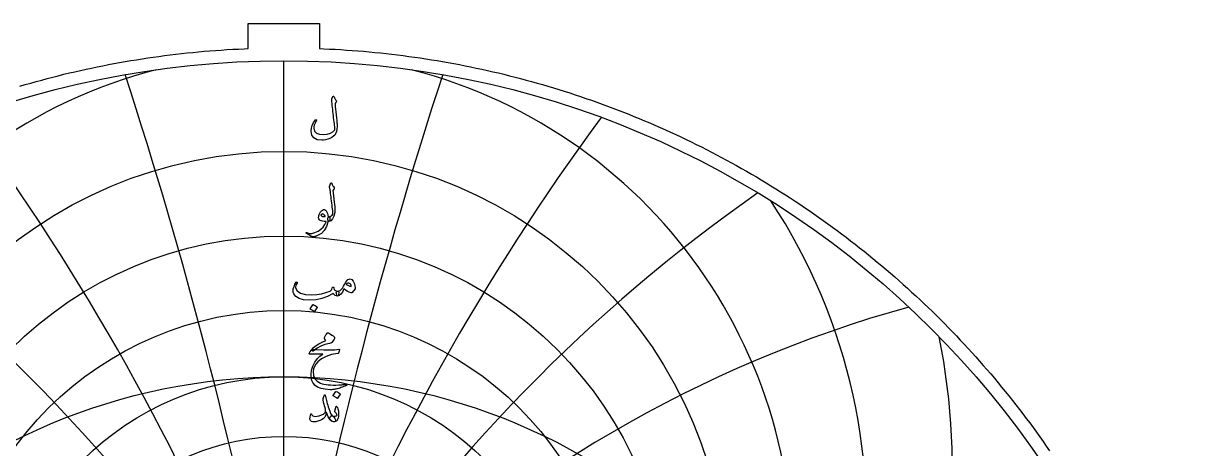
# Model space of a CAD drawing. Header units: millimetres. Extents: x -59 to 59, y -59 to 61.
# Drawn here: x -16.6 to 58.5, y 33.7 to 60.9 of the extents above; entities that cross this region are included whole.
import ezdxf

# ---------------------------------------------------------------- set-up
doc = ezdxf.new("R2010")
doc.units = ezdxf.units.MM
for name, color, linetype in [('CUT_OUTER', 1, 'Continuous'), ('ENGRAVE', 7, 'Continuous'), ('ENGRAVE_FINE', 8, 'Continuous'), ('TEXT', 5, 'Continuous')]:
    doc.layers.add(name, color=color, linetype=linetype)

msp = doc.modelspace()

# ---------------------------------------------------------------- linework, layer by layer
at = {"layer": 'CUT_OUTER'}
msp.add_lwpolyline([(-16.8725, 56.8751), (-16.5232, 56.9775), (-16.1733, 57.0779), (-15.8227, 57.176), (-15.4716, 57.272), (-15.1199, 57.3659), (-14.7676, 57.4576), (-14.4148, 57.5471), (-14.0614, 57.6345), (-13.7075, 57.7197), (-13.3531, 57.8027), (-12.9982, 57.8835), (-12.6428, 57.9622), (-12.2869, 58.0387), (-11.9305, 58.113), (-11.5737, 58.1851), (-11.2165, 58.255), (-10.8588, 58.3227), (-10.5008, 58.3883), (-10.1423, 58.4516), (-9.7835, 58.5127), (-9.4243, 58.5717), (-9.0647, 58.6284), (-8.7048, 58.6829), (-8.3446, 58.7352), (-7.984, 58.7853), (-7.6232, 58.8332), (-7.262, 58.8788), (-6.9006, 58.9223), (-6.5389, 58.9635), (-6.177, 59.0025), (-5.8149, 59.0393), (-5.4525, 59.0739), (-5.0899, 59.1062), (-4.7272, 59.1364), (-4.3642, 59.1643), (-4.0011, 59.1899), (-3.6379, 59.2134), (-3.2745, 59.2346), (-2.9109, 59.2535), (-2.5473, 59.2703), (-2.275, 59.2812), (-2.275, 60.885), (2.275, 60.885), (2.275, 59.2812), (2.5473, 59.2703), (2.9109, 59.2535), (3.2745, 59.2346), (3.6379, 59.2134), (4.0011, 59.1899), (4.3642, 59.1643), (4.7272, 59.1364), (5.0899, 59.1062), (5.4525, 59.0739), (5.8149, 59.0393), (6.177, 59.0025), (6.5389, 58.9635), (6.9006, 58.9223), (7.262, 58.8788), (7.6232, 58.8332), (7.984, 58.7853), (8.3446, 58.7352), (8.7048, 58.6829), (9.0647, 58.6284), (9.4243, 58.5717), (9.7835, 58.5127), (10.1423, 58.4516), (10.5008, 58.3883), (10.8588, 58.3227), (11.2165, 58.255), (11.5737, 58.1851), (11.9305, 58.113), (12.2869, 58.0387), (12.6428, 57.9622), (12.9982, 57.8835), (13.3531, 57.8027), (13.7075, 57.7197), (14.0614, 57.6345), (14.4148, 57.5471), (14.7676, 57.4576), (15.1199, 57.3659), (15.4716, 57.272), (15.8227, 57.176), (16.1733, 57.0779), (16.5232, 56.9775), (16.8725, 56.8751), (17.2211, 56.7705), (17.5692, 56.6637), (17.9165, 56.5549), (18.2632, 56.4439), (18.6092, 56.3308), (18.9545, 56.2155), (19.299, 56.0982), (19.6429, 55.9787), (19.986, 55.8571), (20.3283, 55.7334), (20.6699, 55.6076), (21.0108, 55.4798), (21.3508, 55.3498), (21.69, 55.2177), (22.0284, 55.0836), (22.366, 54.9474), (22.7027, 54.8092), (23.0386, 54.6688), (23.3736, 54.5264), (23.7077, 54.382), (24.0409, 54.2355), (24.3733, 54.087), (24.7047, 53.9364), (25.0352, 53.7838), (25.3647, 53.6292), (25.6933, 53.4725), (26.0209, 53.3139), (26.3475, 53.1532), (26.6732, 52.9905), (26.9978, 52.8259), (27.3215, 52.6592), (27.6441, 52.4906), (27.9656, 52.32), (28.2861, 52.1474), (28.6056, 51.9729), (28.9239, 51.7964), (29.2412, 51.6179), (29.5574, 51.4375), (29.8724, 51.2552), (30.1863, 51.0709), (30.4991, 50.8847), (30.8108, 50.6967), (31.1213, 50.5066), (31.4306, 50.3147), (31.7387, 50.1209), (32.0457, 49.9252), (32.3514, 49.7277), (32.6559, 49.5282), (32.9592, 49.3269), (33.2612, 49.1238), (33.562, 48.9188), (33.8616, 48.7119), (34.1598, 48.5032), (34.4568, 48.2927), (34.7525, 48.0804), (35.0468, 47.8662), (35.3399, 47.6503), (35.6316, 47.4325), (35.9219, 47.213), (36.211, 46.9917), (36.4986, 46.7687), (36.7849, 46.5438), (37.0698, 46.3172), (37.3533, 46.0889), (37.6354, 45.8588), (37.9161, 45.6271), (38.1953, 45.3935), (38.4731, 45.1583), (38.7495, 44.9214), (39.0244, 44.6828), (39.2978, 44.4425), (39.5698, 44.2006), (39.8402, 43.9569), (40.1092, 43.7116), (40.3767, 43.4647), (40.6426, 43.2161), (40.907, 42.966), (41.1699, 42.7141), (41.4312, 42.4607), (41.6909, 42.2057), (41.9491, 41.9491), (42.2057, 41.6909), (42.4607, 41.4312), (42.7141, 41.1699), (42.966, 40.907), (43.2161, 40.6426), (43.4647, 40.3767), (43.7116, 40.1092), (43.9569, 39.8402), (44.2006, 39.5698), (44.4425, 39.2978), (44.6828, 39.0244), (44.9214, 38.7495), (45.1583, 38.4731), (45.3935, 38.1953), (45.6271, 37.9161), (45.8588, 37.6354), (46.0889, 37.3533), (46.3172, 37.0698), (46.5438, 36.7849), (46.7687, 36.4986), (46.9917, 36.211), (47.213, 35.9219), (47.4325, 35.6316), (47.6503, 35.3399), (47.8662, 35.0468), (48.0804, 34.7525), (48.2927, 34.4568), (48.5032, 34.1598), (48.7119, 33.8616), (48.9188, 33.562)], dxfattribs=at)
at = {"layer": 'ENGRAVE'}
msp.add_lwpolyline([(0, -58.5), (0, 58.5)], dxfattribs=at)
for centre, radius in [((0, 0), 58.5), ((0, 24.3408), 28.3656), ((0, 22.6408), 24.6477), ((0, 21.2646), 21.2646), ((0, 0), 38.2935), ((0, 20.1502), 18.1433), ((0, 19.2522), 15.2274)]:
    msp.add_circle(centre, radius, dxfattribs=at)
for centre, radius, start, end in [((0, 26.4508), 32.5159, 104.505507, 75.494493), ((0, 29.0934), 37.2329, 146.69677, 33.30323), ((0, 32.4472), 42.7079, 168.649585, 11.350415)]:
    msp.add_arc(centre, radius, start, end, dxfattribs=at)
at = {"layer": 'ENGRAVE_FINE'}
for centre, radius, start, end in [((-292.2353, -34.4796), 296.7435, 3.846969, 18.080135), ((-292.2353, -34.4796), 296.7435, 3.846969, 18.080135), ((292.2353, -34.4796), 296.7435, 161.919865, 176.153031), ((292.2353, -34.4796), 296.7435, 161.919865, 176.153031), ((-141.5747, -34.4796), 150.6606, 7.744385, 36.376389), ((-141.5747, -34.4796), 150.6606, 7.744385, 36.376389), ((141.5747, -34.4796), 150.6606, 143.623611, 172.255615), ((141.5747, -34.4796), 150.6606, 143.623611, 172.255615), ((-89.2508, -34.4796), 103.0579, 11.745134, 55.103196), ((-89.2508, -34.4796), 103.0579, 11.745134, 55.103196), ((89.2508, -34.4796), 103.0579, 124.896804, 168.254866), ((89.2508, -34.4796), 103.0579, 124.896804, 168.254866), ((-61.4098, -34.4796), 80.1648, 15.907198, 74.457561), ((-61.4098, -34.4796), 80.1648, 15.907198, 74.457561), ((61.4098, -34.4796), 80.1648, 105.542439, 164.092802), ((61.4098, -34.4796), 80.1648, 105.542439, 164.092802)]:
    msp.add_arc(centre, radius, start, end, dxfattribs=at)
at = {"layer": 'TEXT'}
for points in [[(3.1327, 56.21), (3.1388, 56.2205), (3.1466, 56.2281), (3.1561, 56.2327), (3.1673, 56.2342), (3.1786, 56.2322), (3.1881, 56.2264), (3.1959, 56.2167), (3.2019, 56.203), (3.2341, 56.1237), (3.2685, 56.0551), (3.3051, 55.9974), (3.3438, 55.9505), (3.3552, 55.9336), (3.3585, 55.9142), (3.3535, 55.8921), (3.3403, 55.8674), (3.3319, 55.8556), (3.3239, 55.8441), (3.3163, 55.8331), (3.3092, 55.8225), (3.3025, 55.8125), (3.2962, 55.8034), (3.2904, 55.7952), (3.285, 55.7879), (3.2759, 55.7745), (3.2694, 55.7585), (3.2655, 55.7399), (3.2642, 55.7187), (3.2683, 55.6589), (3.2737, 55.5937), (3.2804, 55.5231), (3.2884, 55.4471), (3.2975, 55.3657), (3.3075, 55.2789), (3.3183, 55.1866), (3.3299, 55.089), (3.343, 54.9916), (3.3546, 54.9), (3.3646, 54.8143), (3.3732, 54.7344), (3.3804, 54.6601), (3.3866, 54.5913), (3.3917, 54.5278), (3.3957, 54.4697), (3.4002, 54.2978), (3.3862, 54.135), (3.3535, 53.9813), (3.3023, 53.8366), (3.2523, 53.7516), (3.1751, 53.6731), (3.0707, 53.6011), (2.939, 53.5356), (2.7963, 53.4813), (2.6622, 53.4431), (2.5368, 53.4208), (2.42, 53.4145), (2.1277, 53.4548), (1.9184, 53.565), (1.7921, 53.7454), (1.7489, 53.9958), (1.764, 54.1824), (1.8129, 54.3651), (1.8955, 54.5439), (2.0118, 54.7188), (2.0207, 54.729), (2.03, 54.7353), (2.0397, 54.7376), (2.0499, 54.7361), (2.0607, 54.732), (2.0689, 54.7266), (2.0745, 54.7199), (2.0775, 54.7119), (2.0797, 54.7), (2.0793, 54.6886), (2.0762, 54.6775), (2.0706, 54.6669), (1.9913, 54.5123), (1.9366, 54.3806), (1.9065, 54.2719), (1.9011, 54.186), (1.9588, 54.0012), (2.0836, 53.8721), (2.2754, 53.7988), (2.5342, 53.7813), (2.7675, 53.8066), (2.9658, 53.8652), (3.1291, 53.9571), (3.2573, 54.0823), (3.2546, 54.1427), (3.2499, 54.2133), (3.2433, 54.294), (3.2348, 54.385), (3.2241, 54.4863), (3.211, 54.5982), (3.1956, 54.7207), (3.1777, 54.8538), (3.1608, 54.9911), (3.1448, 55.1262), (3.1297, 55.2592), (3.1154, 55.39), (3.1022, 55.5187), (3.0904, 55.6452), (3.0798, 55.7695), (3.0705, 55.8917), (3.0566, 56.0093), (3.0573, 56.0227), (3.0592, 56.0352), (3.0625, 56.0469), (3.067, 56.0577)], [(2.9234, 50.5014), (2.9468, 50.5578), (2.9649, 50.6026), (2.9779, 50.6357), (2.9857, 50.6571), (2.9918, 50.6707), (2.9995, 50.6804), (3.0091, 50.6863), (3.0203, 50.6882), (3.0331, 50.6861), (3.0437, 50.6796), (3.0521, 50.6688), (3.0584, 50.6536), (3.0871, 50.5795), (3.1215, 50.5126), (3.1615, 50.4532), (3.2071, 50.4011), (3.2199, 50.3844), (3.2236, 50.3656), (3.2181, 50.3446), (3.2037, 50.3215), (3.1275, 50.2142), (3.1327, 50.1662), (3.1379, 50.1191), (3.1431, 50.0728), (3.1483, 50.0274), (3.1535, 49.9829), (3.1587, 49.9392), (3.1639, 49.8964), (3.1691, 49.8544), (3.2169, 49.4661), (3.246, 49.1625), (3.2566, 48.9437), (3.2486, 48.8096), (3.1833, 48.5664), (3.0981, 48.3867), (2.9931, 48.2706), (2.8681, 48.218), (2.8646, 48.218), (2.8612, 48.218), (2.8577, 48.218), (2.8542, 48.218), (2.8337, 48.2375), (2.8205, 48.282), (2.8147, 48.3516), (2.8162, 48.4463), (2.8194, 48.4814), (2.8292, 48.5069), (2.8454, 48.5229), (2.8681, 48.5294), (2.9559, 48.5469), (3.0289, 48.5787), (3.0873, 48.6247), (3.131, 48.6851), (3.1281, 48.7575), (3.1228, 48.8399), (3.1151, 48.9322), (3.1051, 49.0345), (3.0928, 49.1463), (3.0787, 49.2672), (3.0626, 49.3971), (3.0445, 49.5361), (3.0279, 49.6728), (3.0125, 49.7956), (2.9985, 49.9046), (2.9857, 49.9997), (2.9747, 50.081), (2.9658, 50.1485), (2.9591, 50.2021), (2.9546, 50.2419), (2.92, 50.4391), (2.9189, 50.4586), (2.9191, 50.4754), (2.9206, 50.4897), (2.9234, 50.5014)], [(2.7989, 48.18), (2.7178, 47.8952), (2.5818, 47.6567), (2.3909, 47.4644), (2.145, 47.3185), (2.1106, 47.3037), (2.0767, 47.2904), (2.0432, 47.2786), (2.0101, 47.2683), (1.9776, 47.2598), (1.9461, 47.2532), (1.9154, 47.2485), (1.8855, 47.2458), (1.8111, 47.2564), (1.7125, 47.2951), (1.5897, 47.362), (1.4427, 47.4569), (1.4269, 47.4705), (1.4176, 47.4837), (1.4148, 47.4965), (1.4185, 47.5088), (1.4267, 47.5183), (1.4375, 47.5226), (1.4509, 47.5218), (1.4669, 47.5157), (1.6198, 47.4662), (1.7912, 47.4664), (1.9813, 47.5163), (2.19, 47.616), (2.3604, 47.7317), (2.5013, 47.8677), (2.6129, 48.0241), (2.6951, 48.2007), (2.6944, 48.207), (2.6925, 48.212), (2.6893, 48.2156), (2.6847, 48.218), (2.5656, 48.2249), (2.4642, 48.2388), (2.3805, 48.2595), (2.3145, 48.2872), (2.2635, 48.33), (2.2315, 48.3893), (2.2185, 48.4649), (2.2246, 48.5571), (2.2265, 48.5693), (2.2289, 48.5817), (2.2317, 48.5944), (2.235, 48.6072), (2.2386, 48.6205), (2.2427, 48.6345), (2.2473, 48.6491), (2.2522, 48.6643), (2.2929, 48.7631), (2.3422, 48.8451), (2.4002, 48.9102), (2.4667, 48.9584), (2.5349, 48.9848), (2.5974, 48.9843), (2.6542, 48.9571), (2.7055, 48.903), (2.7502, 48.8278), (2.7842, 48.7404), (2.8073, 48.641), (2.8196, 48.5294), (2.8264, 48.5295), (2.833, 48.5298), (2.8394, 48.5304), (2.8456, 48.5311), (2.8517, 48.5319), (2.8581, 48.5324), (2.8647, 48.5327), (2.8715, 48.5328), (2.8949, 48.5279), (2.913, 48.5129), (2.926, 48.4881), (2.9338, 48.4533), (2.937, 48.415), (2.9364, 48.3763), (2.9319, 48.3372), (2.9234, 48.2976), (2.9124, 48.2628), (2.9001, 48.2379), (2.8865, 48.223), (2.8715, 48.218), (2.8058, 48.218), (2.8054, 48.2117), (2.8041, 48.2033), (2.8019, 48.1927), (2.7989, 48.18)], [(2.6328, 48.5674), (2.5965, 48.6308), (2.5567, 48.6756), (2.5135, 48.7017), (2.4667, 48.7093), (2.4389, 48.7019), (2.414, 48.6903), (2.3922, 48.6743), (2.3733, 48.6539), (2.3673, 48.6431), (2.3664, 48.6314), (2.3707, 48.6189), (2.3803, 48.6055), (2.4159, 48.5741), (2.4676, 48.5527), (2.5353, 48.5413), (2.619, 48.5398), (2.6276, 48.5415), (2.6328, 48.5467), (2.6345, 48.5553), (2.6328, 48.5674)], [(0.7888, 44.3375), (0.8011, 44.3509), (0.8139, 44.3565), (0.8271, 44.3543), (0.8407, 44.3444), (0.8511, 44.3314), (0.8545, 44.3167), (0.8511, 44.3003), (0.8407, 44.2821), (0.7879, 44.2004), (0.7542, 44.1247), (0.7395, 44.0551), (0.7438, 43.9915), (0.8522, 43.7826), (1.063, 43.6369), (1.3763, 43.5543), (1.7921, 43.5348), (2.1007, 43.5575), (2.3967, 43.6049), (2.6802, 43.6769), (2.9511, 43.7735), (2.9989, 43.8019), (3.0385, 43.8453), (3.0698, 43.9039), (3.093, 43.9777), (3.1007, 43.9986), (3.1137, 44.0131), (3.1319, 44.0211), (3.1552, 44.0226), (3.1719, 44.0155), (3.1838, 44.001), (3.1909, 43.9792), (3.1933, 43.95), (3.2095, 43.8778), (3.2547, 43.8237), (3.3289, 43.7878), (3.432, 43.7701), (3.4692, 43.7619), (3.4943, 43.7407), (3.5072, 43.7065), (3.5081, 43.6594), (3.4956, 43.5716), (3.4787, 43.5089), (3.4575, 43.4713), (3.432, 43.4587), (3.3561, 43.4687), (3.2841, 43.4985), (3.216, 43.5482), (3.1518, 43.6179), (3.1464, 43.6207), (3.1371, 43.6187), (3.1239, 43.612), (3.1068, 43.6006), (2.7842, 43.4189), (2.4322, 43.2892), (2.0507, 43.2114), (1.6399, 43.1854), (1.2602, 43.2114), (0.9652, 43.2892), (0.7551, 43.4189), (0.6297, 43.6006), (0.6011, 43.702), (0.5916, 43.8056), (0.6011, 43.9113), (0.6297, 44.0192), (0.6682, 44.1195), (0.7075, 44.206), (0.7477, 44.2787), (0.7888, 44.3375)], [(4.2346, 44.5589), (4.343, 44.5204), (4.4327, 44.4119), (4.5039, 44.2333), (4.5564, 43.9846), (4.5583, 43.9666), (4.5573, 43.9509), (4.5532, 43.9372), (4.546, 43.9258), (4.3557, 43.6871), (4.3425, 43.6726), (4.3272, 43.6637), (4.3097, 43.6605), (4.29, 43.6628), (4.1607, 43.707), (4.0392, 43.7632), (3.9254, 43.8315), (3.8195, 43.9119), (3.7341, 43.7137), (3.6404, 43.572), (3.5386, 43.487), (3.4285, 43.4587), (3.4162, 43.4633), (3.4035, 43.4769), (3.3903, 43.4996), (3.3766, 43.5314), (3.3557, 43.6101), (3.3481, 43.6732), (3.3539, 43.7208), (3.3732, 43.7528), (3.3844, 43.7604), (3.3974, 43.7658), (3.4121, 43.769), (3.4285, 43.7701), (3.5072, 43.7835), (3.5842, 43.8203), (3.6595, 43.8804), (3.733, 43.9638), (3.7652, 44.0123), (3.8134, 44.0918), (3.8776, 44.2025), (3.9579, 44.3444), (4.0206, 44.4382), (4.0876, 44.5053), (4.159, 44.5455), (4.2346, 44.5589)], [(3.9855, 44.2198), (4.0504, 44.1658), (4.1239, 44.1212), (4.2061, 44.0862), (4.2969, 44.0607), (4.2919, 44.1288), (4.2736, 44.1844), (4.2418, 44.2274), (4.1966, 44.2579), (4.1445, 44.2737), (4.0919, 44.2726), (4.039, 44.2547), (3.9855, 44.2198)], [(1.8371, 42.9017), (1.8414, 42.906), (1.8475, 42.9086), (1.8553, 42.9095), (1.8648, 42.9086), (1.932, 42.8814), (1.9954, 42.8481), (2.0548, 42.8087), (2.1104, 42.7633), (2.1158, 42.7564), (2.1182, 42.7495), (2.1175, 42.7426), (2.1139, 42.7356), (1.9513, 42.4727), (1.9452, 42.4664), (1.9374, 42.4649), (1.9279, 42.4682), (1.9167, 42.4762), (1.9069, 42.4831), (1.8916, 42.4935), (1.8706, 42.5073), (1.844, 42.5246), (1.8114, 42.5454), (1.7722, 42.5696), (1.7266, 42.5973), (1.6745, 42.6284), (1.6676, 42.6336), (1.6641, 42.6388), (1.6641, 42.644), (1.6676, 42.6492)], [(2.92, 40.4304), (2.6177, 40.3515), (2.3509, 40.2496), (2.1195, 40.1249), (1.9236, 39.9772), (1.8935, 39.9545), (1.8656, 39.9417), (1.8399, 39.9389), (1.8163, 39.9461), (1.7889, 39.9787), (1.793, 40.0248), (1.8287, 40.0842), (1.8959, 40.1571), (2.0548, 40.289), (2.2375, 40.4079), (2.444, 40.5139), (2.6743, 40.6069), (2.6086, 40.7037), (2.5963, 40.7279), (2.5904, 40.7522), (2.5911, 40.7764), (2.5982, 40.8006), (2.6447, 40.8929), (2.6873, 40.9693), (2.726, 41.0296), (2.7608, 41.0739), (2.7831, 41.0949), (2.8049, 41.1059), (2.8263, 41.107), (2.8473, 41.0981), (2.9691, 41.0294), (3.0713, 40.9649), (3.1541, 40.9048), (3.2175, 40.849), (3.2298, 40.8311), (3.2357, 40.8084), (3.235, 40.7809), (3.2279, 40.7487), (3.2056, 40.6983), (3.1699, 40.6371), (3.1208, 40.5651), (3.0584, 40.4823), (3.0419, 40.47), (3.0134, 40.4572), (2.9727, 40.444), (2.92, 40.4304)], [(2.1035, 40.0291), (2.5474, 40.0135), (2.9312, 40.0118), (3.2549, 40.0239), (3.5185, 40.0498), (3.5266, 40.0508), (3.5336, 40.0503), (3.5396, 40.0482), (3.5444, 40.0447), (3.548, 40.0398), (3.5501, 40.0338), (3.5506, 40.0268), (3.5496, 40.0187), (3.5428, 39.9871), (3.5362, 39.9582), (3.5298, 39.9318), (3.5237, 39.908), (3.5177, 39.8868), (3.512, 39.8682), (3.5065, 39.8522), (3.5012, 39.8388), (3.4899, 39.8174), (3.477, 39.8016), (3.4623, 39.7914), (3.4458, 39.7869), (3.0462, 39.7145), (2.6985, 39.601), (2.4027, 39.4463), (2.1588, 39.2507), (2.0356, 39.1099), (1.9461, 38.9609), (1.8903, 38.8037), (1.8682, 38.6383), (1.8894, 38.3786), (1.9737, 38.1669), (2.1212, 38.0032), (2.3318, 37.8875), (2.441, 37.8525), (2.561, 37.8235), (2.6918, 37.8006), (2.8335, 37.7838), (2.9857, 37.7727), (3.1483, 37.7673), (3.3213, 37.7675), (3.5047, 37.7734), (3.5698, 37.7771), (3.634, 37.7812), (3.697, 37.7857), (3.7589, 37.7907), (3.8194, 37.7961), (3.8779, 37.8019), (3.9344, 37.8082), (3.989, 37.8149), (4.0057, 37.8158), (4.0176, 37.8114), (4.0247, 37.8019), (4.0271, 37.7872), (4.0258, 37.7701), (4.0219, 37.7569), (4.0154, 37.7476), (4.0063, 37.7422), (3.9086, 37.7009), (3.816, 37.6635), (3.7287, 37.63), (3.6465, 37.6004), (3.5697, 37.5744), (3.4986, 37.552), (3.4331, 37.5329), (3.3732, 37.5174), (3.3169, 37.5059), (3.262, 37.4957), (3.2087, 37.4869), (3.157, 37.4793), (3.1065, 37.4735), (3.0571, 37.4698), (3.0087, 37.4683), (2.9615, 37.4689), (2.6389, 37.494), (2.3699, 37.5485), (2.1545, 37.6324), (1.9928, 37.7457), (1.8741, 37.8873), (1.7912, 38.0527), (1.7443, 38.2419), (1.7333, 38.4549), (1.7672, 38.7192), (1.8483, 38.9756), (1.9766, 39.2243), (2.1519, 39.4652), (2.2205, 39.538), (2.2981, 39.6079), (2.3848, 39.6747), (2.4806, 39.7385), (1.6433, 39.7454), (1.6232, 39.754), (1.6148, 39.7696), (1.618, 39.7921), (1.633, 39.8215), (1.6611, 39.8643), (1.6866, 39.9028), (1.7095, 39.937), (1.7298, 39.9668), (1.7476, 39.9921), (1.7627, 40.0127), (1.7752, 40.0284), (1.7852, 40.0395), (1.8077, 40.0414), (1.8682, 40.0403), (1.9668, 40.0362), (2.1035, 40.0291)], [(2.6518, 37.049), (2.6717, 36.9583), (2.6934, 36.8661), (2.7167, 36.7723), (2.7418, 36.6771), (2.7686, 36.5799), (2.7971, 36.4803), (2.8274, 36.3784), (2.8594, 36.274), (2.9241, 36.0863), (2.9831, 35.9454), (3.0365, 35.8511), (3.0843, 35.8035), (3.126, 35.7752), (3.1682, 35.7352), (3.2108, 35.6835), (3.2538, 35.6201), (3.2945, 35.5417), (3.3057, 35.4826), (3.2876, 35.4431), (3.24, 35.4229), (3.0862, 35.4385), (2.9502, 35.5406), (2.832, 35.7291), (2.7314, 36.0042), (2.7293, 36.0087), (2.7262, 36.012), (2.7223, 36.0139), (2.7176, 36.0145), (2.7141, 36.0139), (2.7107, 36.012), (2.7072, 36.0087), (2.7037, 36.0042), (2.694, 35.9596), (2.6821, 35.9125), (2.6681, 35.8628), (2.6518, 35.8104), (2.6341, 35.7609), (2.6155, 35.7196), (2.5961, 35.6865), (2.5757, 35.6617), (2.5026, 35.5979), (2.4114, 35.5414), (2.302, 35.4924), (2.1744, 35.4506), (2.0447, 35.4197), (1.9322, 35.4065), (1.8371, 35.4111), (1.7592, 35.4333), (1.6926, 35.4891), (1.6624, 35.5873), (1.6684, 35.7278), (1.7108, 35.9108), (1.7149, 35.9168), (1.7203, 35.9211), (1.727, 35.9237), (1.735, 35.9246), (1.7445, 35.9235), (1.7523, 35.9203), (1.7584, 35.9149), (1.7627, 35.9073), (1.7791, 35.869), (1.7973, 35.8372), (1.8172, 35.8119), (1.8388, 35.7931), (1.9063, 35.768), (1.998, 35.762), (2.1139, 35.775), (2.254, 35.807), (2.4034, 35.855), (2.5195, 35.909), (2.6023, 35.9691), (2.6518, 36.0353), (2.6601, 36.1023), (2.6467, 36.2169), (2.6116, 36.3791), (2.555, 36.5889), (2.5277, 36.6993), (2.5117, 36.7887), (2.507, 36.8568), (2.5135, 36.9037), (2.5792, 37.0905), (2.5863, 37.1102), (2.5939, 37.1242), (2.6019, 37.1327), (2.6103, 37.1355), (2.6207, 37.1301), (2.6311, 37.1139), (2.6415, 37.0868), (2.6518, 37.049)], [(3.3196, 37.3465), (3.3239, 37.3508), (3.3299, 37.3534), (3.3377, 37.3543), (3.3472, 37.3534), (3.4145, 37.3262), (3.4778, 37.2929), (3.5373, 37.2535), (3.5929, 37.2081), (3.5983, 37.2012), (3.6007, 37.1943), (3.6, 37.1874), (3.5963, 37.1805), (3.4337, 36.9175), (3.4277, 36.9113), (3.4199, 36.9097), (3.4104, 36.913), (3.3991, 36.921), (3.3894, 36.9279), (3.3741, 36.9383), (3.3531, 36.9521), (3.3265, 36.9694), (3.2938, 36.9902), (3.2547, 37.0144), (3.2091, 37.0421), (3.157, 37.0732), (3.15, 37.0784), (3.1466, 37.0836), (3.1466, 37.0888), (3.15, 37.094)], [(3.3507, 35.9315), (3.3304, 35.9655), (3.3109, 35.9947), (3.2923, 36.0191), (3.2746, 36.0388), (3.2618, 36.0556), (3.2547, 36.0751), (3.2532, 36.0971), (3.2573, 36.1218), (3.3299, 36.3847), (3.3401, 36.4077), (3.3533, 36.4141), (3.3695, 36.4042), (3.3888, 36.3778), (3.4177, 36.3218), (3.4424, 36.2541), (3.4627, 36.1748), (3.4787, 36.0837), (3.488, 35.9964), (3.4917, 35.9108), (3.4897, 35.8269), (3.4822, 35.7447), (3.4698, 35.6731), (3.4536, 35.6106), (3.4335, 35.5572), (3.4095, 35.5129), (3.3799, 35.48), (3.3395, 35.4541), (3.2882, 35.4351), (3.2261, 35.4229), (3.1626, 35.4206), (3.1033, 35.4307), (3.0484, 35.4534), (2.9978, 35.4887), (2.9587, 35.5334), (2.9381, 35.5847), (2.9362, 35.6424), (2.9528, 35.7066), (2.9794, 35.7592), (3.0108, 35.7923), (3.0469, 35.8059), (3.0878, 35.8), (3.182, 35.7773), (3.2642, 35.775), (3.3343, 35.7929), (3.3922, 35.8312), (3.3935, 35.8413), (3.387, 35.8615), (3.3728, 35.8915), (3.3507, 35.9315)]]:
    msp.add_lwpolyline(points, close=True, dxfattribs=at)

doc.saveas('drawing.dxf')
